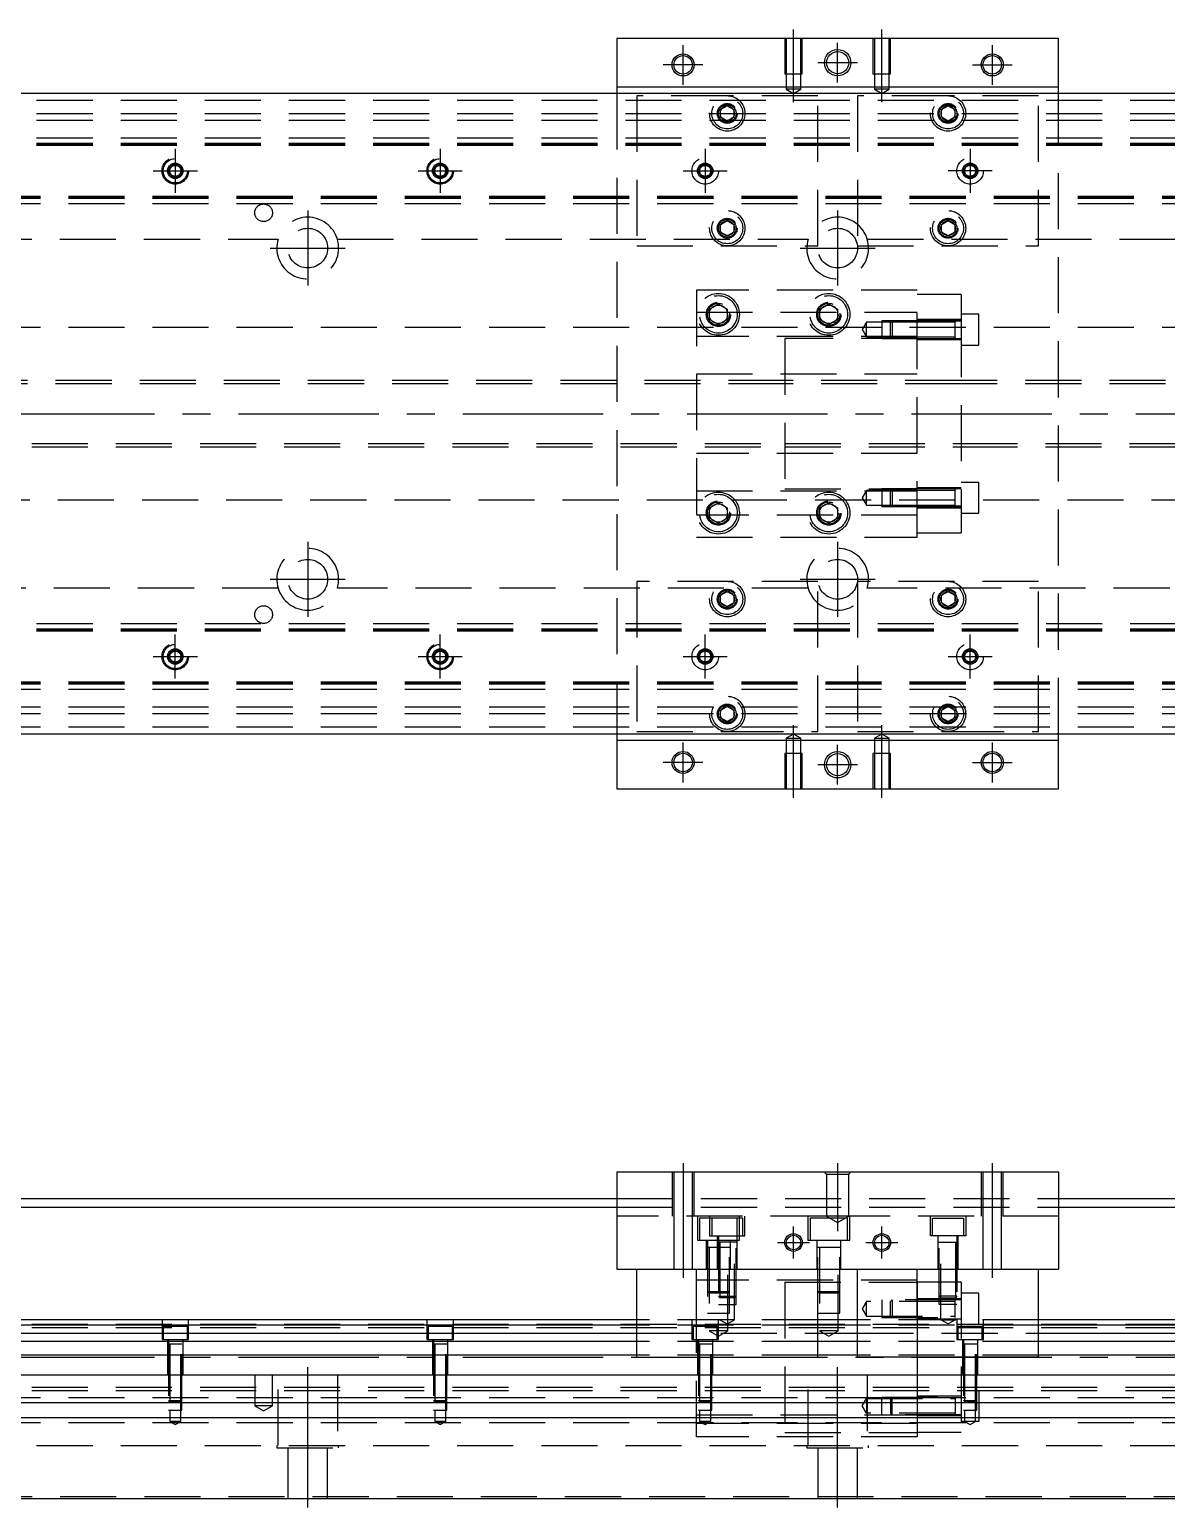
# Model space of a CAD drawing. Extents: x -13 to 1041, y -281 to 87.
# Drawn here: x 244 to 501.5, y -247.7 to 87 of the extents above; entities that cross this region are included whole.
import ezdxf

# ---------------------------------------------------------------- set-up
doc = ezdxf.new("R2010")
doc.units = 0
doc.linetypes.add('CENTER', pattern=[50.8, 31.75, -6.35, 6.35, -6.35])
doc.linetypes.add('DASHED', pattern=[19.05, 12.7, -6.35])
doc.layers.get('0').update_dxf_attribs({"linetype": 'CONTINUOUS'})
doc.layers.add('CENTER', color=1, linetype='CENTER')

msp = doc.modelspace()

# ---------------------------------------------------------------- linework, layer by layer
at = {"color": 7, "linetype": 'CONTINUOUS'}
for p, q in [((377, 85), (377, 74)), ((477, 85), (377, 85)), ((477, 74), (477, 85)), ((377, 74), (477, 74)), ((377, 74), (377, 72.5)), ((477, 72.5), (477, 74)), ((851, 72.5), (3, 72.5)), ((3, -72.5), (851, -72.5)), ((377, -72.5), (377, -74)), ((477, -74), (477, -72.5)), ((377, -74), (377, -85)), ((477, -74), (377, -74)), ((477, -85), (477, -74)), ((377, -85), (477, -85)), ((377, -171.72), (377, -193.72)), ((377, -171.72), (477, -171.72)), ((477, -171.72), (477, -193.72)), ((3, -177.72), (377, -177.72)), ((11, -179.72), (377, -179.72)), ((477, -177.72), (851, -177.72)), ((477, -179.72), (843, -179.72)), ((377, -193.72), (477, -193.72)), ((381.5, -213.72), (381.5, -193.72)), ((422.5, -213.72), (422.5, -193.72)), ((431.5, -213.72), (431.5, -193.72)), ((472.5, -213.72), (472.5, -193.72)), ((381.5, -205.22), (17, -205.22)), ((381.5, -206.472272), (17, -206.472272)), ((431.5, -205.22), (422.5, -205.22)), ((431.5, -206.472272), (422.5, -206.472272)), ((837, -205.22), (472.5, -205.22)), ((837, -206.472272), (472.5, -206.472272)), ((17, -208.24668), (381.5, -208.24668)), ((381.5, -210.143076), (17, -210.143076)), ((422.5, -208.24668), (431.5, -208.24668)), ((431.5, -210.143076), (422.5, -210.143076)), ((472.5, -208.24668), (837, -208.24668)), ((837, -210.143076), (472.5, -210.143076)), ((381.5, -213.197372), (17, -213.197372)), ((381.5, -213.72), (422.5, -213.72)), ((431.5, -213.197372), (422.5, -213.197372)), ((472.5, -213.72), (431.5, -213.72)), ((837, -213.197372), (472.5, -213.197372)), ((17, -217.72), (837, -217.72)), ((837, -224.02), (17, -224.02)), ((837, -227.42), (17, -227.42)), ((17, -245.72), (837, -245.72))]:
    msp.add_line(p, q, dxfattribs=at)
at = {"color": 3, "linetype": 'DASHED'}
for p, q in [((415.000006, 85), (415.000006, 77)), ((415.35, 85), (415.35, 77)), ((418.65, 77), (418.65, 85)), ((418.999994, 77), (418.999994, 85)), ((435.000006, 85), (435.000006, 77)), ((435.35, 85), (435.35, 77)), ((438.65, 77), (438.65, 85)), ((438.999994, 77), (438.999994, 85)), ((415.000006, 77), (418.999994, 77)), ((415.35, 77), (415.35, 73.5)), ((418.65, 73.5), (418.65, 77)), ((435.000006, 77), (438.999994, 77)), ((435.35, 77), (435.35, 73.5)), ((438.65, 73.5), (438.65, 77)), ((17, 71), (837, 71)), ((377, 72.5), (377, -72.5)), ((381.5, 72), (381.5, 38)), ((402, 72), (381.5, 72)), ((422.5, 72), (402, 72)), ((418.65, 73.5), (415.35, 73.5)), ((415.35, 73.5), (417, 72.547372)), ((417, 72.547372), (418.65, 73.5)), ((422.5, 38), (422.5, 72)), ((452, 72), (431.5, 72)), ((431.5, 72), (431.5, 38)), ((438.65, 73.5), (435.35, 73.5)), ((435.35, 73.5), (437, 72.547372)), ((437, 72.547372), (438.65, 73.5)), ((472.5, 72), (452, 72)), ((472.5, 38), (472.5, 72)), ((477, -72.5), (477, 72.5)), ((17, 68), (837, 68)), ((400, 68), (400.023172, 68.30356)), ((400.5, 68.866026), (402, 69.73205)), ((400.5, 67.133974), (400.5, 68.866026)), ((402, 66.26795), (400.5, 67.133974)), ((402, 69.73205), (403.5, 68.866026)), ((403.5, 67.133974), (402, 66.26795)), ((403.5, 68.866026), (403.5, 67.133974)), ((450.5, 68.866026), (452, 69.73205)), ((450.5, 67.133974), (450.5, 68.866026)), ((452, 66.26795), (450.5, 67.133974)), ((452, 69.73205), (453.5, 68.866026)), ((453.5, 67.133974), (452, 66.26795)), ((453.5, 68.866026), (453.5, 67.133974)), ((453.973226, 68.326156), (454, 68)), ((17, 66.5), (837, 66.5)), ((17, 62.5), (837, 62.5)), ((17, 61.247728), (837, 61.247728)), ((17, 61.1147), (837, 61.1147)), ((17, 61.1), (837, 61.1)), ((17, 60.8), (837, 60.8)), ((275.75, 55.721688), (277, 56.443376)), ((275.75, 54.278312), (275.75, 55.721688)), ((277, 53.556624), (275.75, 54.278312)), ((277, 56.443376), (278.25, 55.721688)), ((278.25, 54.278312), (277, 53.556624)), ((278.25, 55.721688), (278.25, 54.278312)), ((278.477374, 55.25955), (278.5, 55)), ((335.75, 55.721688), (337, 56.443376)), ((335.75, 54.278312), (335.75, 55.721688)), ((337, 53.556624), (335.75, 54.278312)), ((337, 56.443376), (338.25, 55.721688)), ((338.25, 54.278312), (337, 53.556624)), ((338.25, 55.721688), (338.25, 54.278312)), ((338.477374, 55.25955), (338.5, 55)), ((837, 49.2), (17, 49.2)), ((837, 48.9), (17, 48.9)), ((837, 48.8853), (17, 48.8853)), ((837, 48.752272), (17, 48.752272)), ((837, 47.5), (17, 47.5)), ((400.5, 42.866026), (402, 43.73205)), ((402, 43.73205), (403.5, 42.866026)), ((450.5, 42.866026), (452, 43.73205)), ((452, 43.73205), (453.5, 42.866026)), ((400.5, 41.133974), (400.5, 42.866026)), ((402, 40.26795), (400.5, 41.133974)), ((403.5, 41.133974), (402, 40.26795)), ((403.5, 42.866026), (403.5, 41.133974)), ((403.973226, 42.326156), (404, 42)), ((450.5, 41.133974), (450.5, 42.866026)), ((452, 40.26795), (450.5, 41.133974)), ((453.5, 41.133974), (452, 40.26795)), ((453.5, 42.866026), (453.5, 41.133974)), ((453.973226, 42.326156), (454, 42)), ((193.708204, 39.5), (300.291796, 39.5)), ((313.708204, 39.5), (420.291796, 39.5)), ((381.5, 38), (422.5, 38)), ((431.5, 38), (472.5, 38)), ((433.708204, 39.5), (540.291796, 39.5)), ((395, 28), (395, -28)), ((445, 28), (395, 28)), ((445, -28), (445, 28)), ((455, 27), (445, 27)), ((455, 27), (455, 20.976176)), ((398, 23.6547), (400, 24.809402)), ((398, 21.3453), (398, 23.6547)), ((400, 24.809402), (402, 23.6547)), ((402, 23.6547), (402, 21.3453)), ((423, 23.6547), (425, 24.809402)), ((423, 21.3453), (423, 23.6547)), ((425, 24.809402), (427, 23.6547)), ((427, 23.6547), (427, 21.3453)), ((395, 23), (445, 23)), ((400, 20.190598), (398, 21.3453)), ((402, 21.3453), (400, 20.190598)), ((402.483582, 22.786038), (402.5, 22.5)), ((425, 20.190598), (423, 21.3453)), ((427, 21.3453), (425, 20.190598)), ((427.483582, 22.786038), (427.5, 22.5)), ((433.5, 20.702558), (432.547372, 19.052558)), ((433.5, 17.402558), (433.5, 20.702558)), ((437, 20.702558), (433.5, 20.702558)), ((437, 21.052554), (437, 17.052564)), ((439.35, 21.052554), (437, 21.052554)), ((439, 20.702558), (437, 20.702558)), ((439.35, 21.052558), (439, 20.702558)), ((439, 17.402558), (439, 20.702558)), ((445, 20.702558), (439, 20.702558)), ((445, 20.702558), (439, 20.702558)), ((439.35, 21.052558), (439.35, 17.052558)), ((445, 21.052556), (439.35, 21.052558)), ((445, 21.052554), (439.35, 21.052554)), ((455, 21.302558), (445, 21.302558)), ((453.605, 21.052558), (445, 21.052556)), ((455, 20.976176), (445, 20.976176)), ((453.6, 20.702558), (445, 20.702558)), ((455, 21.052558), (453.595, 21.052558)), ((453.6, 17.052554), (453.6, 21.052564)), ((453.6, 17.052554), (453.6, 21.052564)), ((453.6, 20.702558), (453.6, 21.052564)), ((453.6, 20.836098), (453.6, 21.052558)), ((453.6, 21.052558), (453.6, 20.835892)), ((459, 22.552558), (455, 22.552558)), ((455, 20.976176), (455, -20.976176)), ((459, 15.552558), (459, 22.552558)), ((837, 19.5), (78.969694, 19.5)), ((445, 17.5), (395, 17.5)), ((415, 17), (415, -17)), ((445, 17), (415, 17)), ((432.547372, 19.052558), (433.5, 17.402558)), ((433.5, 17.402558), (437, 17.402558)), ((437, 17.402558), (439, 17.402558)), ((437, 17.052564), (439.35, 17.052564)), ((439, 17.402558), (445, 17.402558)), ((439, 17.402558), (439.35, 17.052558)), ((439, 17.402558), (445, 17.402558)), ((439.35, 17.052564), (445, 17.052564)), ((439.35, 17.052558), (445, 17.052562)), ((445, 17.402558), (453.6, 17.402558)), ((445, 17.052562), (453.605, 17.052558)), ((445, 16.802558), (455, 16.802558)), ((453.595, 17.052558), (455, 17.052558)), ((453.6, 17.052554), (453.6, 17.402558)), ((453.6, 17.269268), (453.6, 17.052558)), ((453.6, 17.052558), (453.6, 17.26902)), ((455, 15.552558), (459, 15.552558)), ((415, 7.5), (54, 7.5)), ((415, 6.75), (54, 6.75)), ((395, 9), (445, 9)), ((455, 7.5), (415, 7.5)), ((455, 7.499994), (415, 7.499994)), ((455, 6.75), (415, 6.75)), ((455, 6.75), (415, 6.75)), ((787.005, 7.5), (455, 7.5)), ((787, 6.75), (455, 6.75)), ((54, -6.75), (415, -6.75)), ((54, -7.5), (415, -7.5)), ((445, -9), (395, -9)), ((415, -6.75), (455, -6.75)), ((415, -6.75), (455, -6.75)), ((415, -7.499994), (455, -7.499994)), ((415, -7.5), (455, -7.5)), ((455, -6.75), (787, -6.75)), ((455, -7.5), (787.005, -7.5)), ((459, -15.552558), (455, -15.552558)), ((459, -22.552558), (459, -15.552558)), ((78.969694, -19.5), (837, -19.5)), ((395, -17.5), (445, -17.5)), ((415, -17), (445, -17)), ((433.5, -17.402558), (432.547372, -19.052558)), ((432.547372, -19.052558), (433.5, -20.702558)), ((433.5, -20.702558), (433.5, -17.402558)), ((437, -17.402558), (433.5, -17.402558)), ((437, -17.052564), (437, -21.052554)), ((439.35, -17.052564), (437, -17.052564)), ((439, -17.402558), (437, -17.402558)), ((439.35, -17.052558), (439, -17.402558)), ((439, -20.702558), (439, -17.402558)), ((445, -17.402558), (439, -17.402558)), ((445, -17.402558), (439, -17.402558)), ((439.35, -17.052558), (439.35, -21.052558)), ((445, -17.052562), (439.35, -17.052558)), ((445, -17.052564), (439.35, -17.052564)), ((455, -16.802558), (445, -16.802558)), ((453.605, -17.052558), (445, -17.052562)), ((453.6, -17.402558), (445, -17.402558)), ((455, -17.052558), (453.595, -17.052558)), ((453.6, -21.052564), (453.6, -17.052554)), ((453.6, -21.051878), (453.6, -17.052554)), ((453.6, -17.26902), (453.6, -17.052558)), ((453.6, -17.052558), (453.6, -17.269226)), ((445, -23), (395, -23)), ((398, -21.3453), (400, -20.190598)), ((398, -23.6547), (398, -21.3453)), ((400, -20.190598), (402, -21.3453)), ((402, -21.3453), (402, -23.6547)), ((402.483582, -22.213962), (402.5, -22.5)), ((422.5, -22.5), (422.518502, -22.196412)), ((423, -21.3453), (425, -20.190598)), ((423, -23.6547), (423, -21.3453)), ((425, -20.190598), (427, -21.3453)), ((427, -21.3453), (427, -23.6547)), ((433.5, -20.702558), (437, -20.702558)), ((437, -20.702558), (439, -20.702558)), ((437, -21.052554), (439.35, -21.052554)), ((439, -20.702558), (445, -20.702558)), ((439, -20.702558), (439.35, -21.052558)), ((439, -20.702558), (445, -20.702558)), ((439.35, -21.052554), (445, -21.052554)), ((439.35, -21.052558), (445, -21.052556)), ((445, -20.702558), (453.6, -20.702558)), ((455, -20.976176), (445, -20.976176)), ((445, -21.052556), (453.605, -21.052558)), ((445, -21.302558), (455, -21.302558)), ((453.595, -21.052558), (455, -21.052558)), ((453.6, -20.83585), (453.6, -21.052558)), ((453.6, -21.052558), (453.6, -20.836098)), ((453.6, -21.052564), (453.6, -21.051878)), ((455, -20.976176), (455, -27)), ((455, -22.552558), (459, -22.552558)), ((400, -24.809402), (398, -23.6547)), ((402, -23.6547), (400, -24.809402)), ((425, -24.809402), (423, -23.6547)), ((427, -23.6547), (425, -24.809402)), ((395, -28), (445, -28)), ((445, -27), (455, -27)), ((300.291796, -39.5), (193.708204, -39.5)), ((420.291796, -39.5), (313.708204, -39.5)), ((381.5, -38), (381.5, -72)), ((422.5, -38), (381.5, -38)), ((422.5, -72), (422.5, -38)), ((431.5, -38), (431.5, -72)), ((472.5, -38), (431.5, -38)), ((540.291796, -39.5), (433.708204, -39.5)), ((472.5, -72), (472.5, -38)), ((400.5, -41.133974), (402, -40.26795)), ((400.5, -42.866026), (400.5, -41.133974)), ((402, -43.73205), (400.5, -42.866026)), ((402, -40.26795), (403.5, -41.133974)), ((403.5, -42.866026), (402, -43.73205)), ((403.5, -41.133974), (403.5, -42.866026)), ((403.973226, -41.673844), (404, -42)), ((450, -42), (450.030168, -41.653934)), ((450.5, -41.133974), (452, -40.26795)), ((450.5, -42.866026), (450.5, -41.133974)), ((452, -43.73205), (450.5, -42.866026)), ((452, -40.26795), (453.5, -41.133974)), ((453.5, -42.866026), (452, -43.73205)), ((453.5, -41.133974), (453.5, -42.866026)), ((17, -47.5), (837, -47.5)), ((17, -48.752272), (837, -48.752272)), ((17, -48.8853), (837, -48.8853)), ((17, -48.9), (837, -48.9)), ((17, -49.2), (837, -49.2)), ((275.5, -55), (275.52041, -54.75339)), ((275.75, -54.278312), (277, -53.556624)), ((275.75, -55.721688), (275.75, -54.278312)), ((277, -56.443376), (275.75, -55.721688)), ((277, -53.556624), (278.25, -54.278312)), ((278.25, -55.721688), (277, -56.443376)), ((278.25, -54.278312), (278.25, -55.721688)), ((335.5, -55), (335.52041, -54.75339)), ((335.75, -54.278312), (337, -53.556624)), ((335.75, -55.721688), (335.75, -54.278312)), ((337, -56.443376), (335.75, -55.721688)), ((337, -53.556624), (338.25, -54.278312)), ((338.25, -55.721688), (337, -56.443376)), ((338.25, -54.278312), (338.25, -55.721688)), ((837, -60.8), (17, -60.8)), ((837, -61.1), (17, -61.1)), ((837, -61.1147), (17, -61.1147)), ((837, -61.247728), (17, -61.247728)), ((837, -62.5), (17, -62.5)), ((837, -66.5), (17, -66.5)), ((400.5, -67.133974), (402, -66.26795)), ((402, -66.26795), (403.5, -67.133974)), ((450.5, -67.133974), (452, -66.26795)), ((452, -66.26795), (453.5, -67.133974)), ((837, -68), (17, -68)), ((400, -68), (400.023172, -67.69644)), ((400.5, -68.866026), (400.5, -67.133974)), ((402, -69.73205), (400.5, -68.866026)), ((403.5, -68.866026), (402, -69.73205)), ((403.5, -67.133974), (403.5, -68.866026)), ((450.5, -68.866026), (450.5, -67.133974)), ((452, -69.73205), (450.5, -68.866026)), ((453.5, -68.866026), (452, -69.73205)), ((453.5, -67.133974), (453.5, -68.866026)), ((453.973226, -67.673844), (454, -68)), ((837, -71), (17, -71)), ((381.5, -72), (402, -72)), ((402, -72), (422.5, -72)), ((417, -72.547372), (415.35, -73.5)), ((415.35, -73.5), (417, -73.5)), ((415.35, -73.5), (415.35, -77)), ((418.65, -73.5), (417, -72.547372)), ((417, -73.5), (418.65, -73.5)), ((418.65, -77), (418.65, -73.5)), ((431.5, -72), (452, -72)), ((437, -72.547372), (435.35, -73.5)), ((435.35, -73.5), (437, -73.5)), ((435.35, -73.5), (435.35, -77)), ((438.65, -73.5), (437, -72.547372)), ((437, -73.5), (438.65, -73.5)), ((438.65, -77), (438.65, -73.5)), ((452, -72), (472.5, -72)), ((418.999994, -77), (415.000006, -77)), ((415.000006, -77), (415.000006, -85)), ((415.35, -77), (415.35, -85)), ((418.65, -85), (418.65, -77)), ((418.999994, -85), (418.999994, -77)), ((438.999994, -77), (435.000006, -77)), ((435.000006, -77), (435.000006, -85)), ((435.35, -77), (435.35, -85)), ((438.65, -85), (438.65, -77)), ((438.999994, -85), (438.999994, -77)), ((389.500006, -171.72), (389.500006, -181.72)), ((389.9, -171.72), (389.9, -181.72)), ((394.1, -181.72), (394.1, -171.72)), ((394.499994, -181.72), (394.499994, -171.72)), ((424.5, -172.22), (424, -171.72)), ((424.5, -172.22), (424.5, -181.72)), ((424.5, -172.22), (429.5, -172.22)), ((429.5, -172.22), (430, -171.72)), ((429.5, -181.72), (429.5, -172.22)), ((459.500006, -171.72), (459.500006, -181.72)), ((459.9, -171.72), (459.9, -181.72)), ((464.1, -181.72), (464.1, -171.72)), ((464.499994, -181.72), (464.499994, -171.72)), ((377, -177.72), (477, -177.72)), ((377, -179.72), (477, -179.72)), ((424.5, -181.72), (377, -181.72)), ((389.9, -181.72), (389.9, -193.72)), ((394.1, -193.72), (394.1, -181.72)), ((395.25, -181.72), (395.25, -187.22)), ((404.25, -182.22), (395.75, -182.22)), ((395.75, -182.22), (395.75, -187.22)), ((398, -181.72), (398, -186.22)), ((405.5, -182.22), (398.5, -182.22)), ((398.5, -182.22), (398.5, -186.22)), ((404.25, -187.22), (404.25, -182.22)), ((404.75, -187.22), (404.75, -181.72)), ((405.5, -186.22), (405.5, -182.22)), ((406, -186.22), (406, -181.72)), ((420.25, -181.72), (420.25, -187.22)), ((429.25, -182.22), (420.75, -182.22)), ((420.75, -182.22), (420.75, -187.22)), ((429.5, -181.72), (424.5, -181.72)), ((424.5, -181.72), (427, -183.163376)), ((427, -183.163376), (429.5, -181.72)), ((429.25, -187.22), (429.25, -182.22)), ((477, -181.72), (429.5, -181.72)), ((429.75, -187.22), (429.75, -181.72)), ((448, -186.22), (448, -181.72)), ((448.5, -182.22), (455.5, -182.22)), ((448.5, -186.22), (448.5, -182.22)), ((455.5, -182.22), (455.5, -186.22)), ((456, -181.72), (456, -186.22)), ((459.9, -181.72), (459.9, -193.72)), ((464.1, -193.72), (464.1, -181.72)), ((395.25, -187.22), (404.75, -187.22)), ((397.25, -187.22), (397.25, -193.72)), ((397.500006, -187.22), (397.500006, -203.72)), ((398, -186.22), (406, -186.22)), ((399.75, -186.22), (399.75, -193.72)), ((399.999972, -186.22), (400.000006, -201.72)), ((402.499994, -203.72), (402.499994, -187.22)), ((402.75, -193.72), (402.75, -187.22)), ((403.999994, -201.72), (404.000028, -186.22)), ((404.25, -193.72), (404.25, -186.22)), ((420.25, -187.22), (429.75, -187.22)), ((422.25, -187.22), (422.25, -193.72)), ((422.500006, -203.72), (422.500006, -187.22)), ((427.499994, -203.72), (427.499994, -187.22)), ((427.75, -193.72), (427.75, -187.22)), ((456, -186.22), (448, -186.22)), ((449.75, -193.72), (449.75, -186.22)), ((450.000006, -201.72), (449.999972, -186.22)), ((454.000028, -186.22), (453.999994, -201.72)), ((454.25, -186.22), (454.25, -193.72)), ((402.500006, -188.82), (397.499994, -188.82)), ((397.9, -188.82), (397.9, -207.72)), ((404.25, -187.62), (399.999994, -187.62)), ((400.35, -187.62), (400.35, -205.22)), ((402.1, -207.72), (402.1, -188.82)), ((403.65, -205.22), (403.65, -187.62)), ((427.500006, -188.82), (422.499994, -188.82)), ((422.9, -188.82), (422.9, -207.72)), ((427.1, -207.72), (427.1, -188.82)), ((449.75, -187.62), (454.000006, -187.62)), ((450.35, -205.22), (450.35, -187.62)), ((453.65, -187.62), (453.65, -205.22)), ((395, -205.22), (395, -193.72)), ((445, -205.22), (445, -193.72)), ((445, -196.22), (395, -196.22)), ((415, -196.72), (415, -230.72)), ((415, -196.72), (445, -196.72)), ((455, -196.72), (445, -196.72)), ((445, -196.72), (445, -230.72)), ((455, -196.72), (455, -230.72)), ((397.5, -198.82), (400, -198.82)), ((397.5, -198.82), (397.9, -199.22)), ((400, -199.22), (397.9, -199.22)), ((400, -198.82), (400.35, -198.82)), ((400.35, -199.22), (400, -199.22)), ((400, -199.87), (404, -199.87)), ((400, -199.87), (400.35, -200.22)), ((400.35, -198.82), (402.5, -198.82)), ((402.1, -199.22), (400.35, -199.22)), ((403.65, -200.22), (400.35, -200.22)), ((402.1, -199.22), (402.5, -198.82)), ((403.65, -200.22), (404, -199.87)), ((422.5, -198.82), (427.5, -198.82)), ((422.5, -198.82), (422.9, -199.22)), ((427.1, -199.22), (422.9, -199.22)), ((427.1, -199.22), (427.5, -198.82)), ((455, -200.719975), (437, -200.720006)), ((437, -200.720006), (437, -204.719994)), ((439.35, -200.72), (439, -201.07)), ((439.35, -200.72), (439.35, -204.72)), ((455, -200.47), (445, -200.47)), ((454, -199.87), (450, -199.87)), ((450.35, -200.22), (450, -199.87)), ((450.35, -200.22), (453.65, -200.22)), ((453.6, -204.720006), (453.6, -200.719994)), ((454, -199.87), (453.65, -200.22)), ((459, -199.22), (455, -199.22)), ((459, -205.22), (459, -199.22)), ((397.500006, -203.72), (402.499994, -203.72)), ((400.000006, -201.72), (403.999994, -201.72)), ((422.500006, -203.72), (427.499994, -203.72)), ((433.5, -201.07), (432.547372, -202.72)), ((432.547372, -202.72), (433.5, -204.37)), ((433.5, -204.37), (433.5, -201.07)), ((453.6, -201.07), (433.5, -201.07)), ((439, -204.37), (439, -201.07)), ((453.999994, -201.72), (450.000006, -201.72)), ((54, -206.22), (787, -206.22)), ((54, -206.97), (787, -206.97)), ((274, -205.22), (274, -209.72)), ((279.75, -206.72), (274.25, -206.72)), ((274.25, -206.72), (274.25, -209.72)), ((279.75, -209.72), (279.75, -206.72)), ((280, -209.72), (280, -205.22)), ((334, -205.22), (334, -209.72)), ((339.75, -206.72), (334.25, -206.72)), ((334.25, -206.72), (334.25, -209.72)), ((339.75, -209.72), (339.75, -206.72)), ((340, -209.72), (340, -205.22)), ((422.5, -205.22), (381.5, -205.22)), ((422.5, -206.472272), (381.5, -206.472272)), ((394, -205.22), (394, -209.72)), ((399.75, -206.72), (394.25, -206.72)), ((394.25, -206.72), (394.25, -209.72)), ((395, -231.72), (395, -205.22)), ((399.75, -209.72), (399.75, -206.72)), ((400, -209.72), (400, -205.22)), ((403.65, -205.22), (400.35, -205.22)), ((400.35, -205.22), (402, -206.172628)), ((402, -206.172628), (403.65, -205.22)), ((472.5, -205.22), (431.5, -205.22)), ((472.5, -206.472272), (431.5, -206.472272)), ((433.5, -204.37), (453.6, -204.37)), ((437, -204.719994), (455, -204.720025)), ((439, -204.37), (439.35, -204.72)), ((445, -204.97), (455, -204.97)), ((445, -205.22), (445, -231.72)), ((450.35, -205.22), (453.65, -205.22)), ((452, -206.172628), (450.35, -205.22)), ((453.65, -205.22), (452, -206.172628)), ((454, -205.22), (454, -209.72)), ((459.75, -206.72), (454.25, -206.72)), ((454.25, -206.72), (454.25, -209.72)), ((455, -206.22), (459, -206.22)), ((459, -206.22), (459, -205.22)), ((459.75, -209.72), (459.75, -206.72)), ((460, -209.72), (460, -205.22)), ((274, -209.72), (280, -209.72)), ((275.25, -209.72), (275.25, -217.72)), ((278.500006, -210.72), (275.499994, -210.72)), ((275.500006, -209.72), (275.500006, -225.72)), ((275.75, -210.72), (275.75, -225.72)), ((278.25, -225.72), (278.25, -210.72)), ((278.499994, -225.72), (278.499994, -209.72)), ((278.75, -217.72), (278.75, -209.72)), ((334, -209.72), (340, -209.72)), ((335.25, -209.72), (335.25, -217.72)), ((338.500006, -210.72), (335.499994, -210.72)), ((335.500006, -209.72), (335.500006, -225.72)), ((335.75, -210.72), (335.75, -225.72)), ((338.25, -225.72), (338.25, -210.72)), ((338.499994, -225.72), (338.499994, -209.72)), ((338.75, -217.72), (338.75, -209.72)), ((381.5, -208.24668), (422.5, -208.24668)), ((422.5, -210.143076), (381.5, -210.143076)), ((394, -209.72), (400, -209.72)), ((395.25, -209.72), (395.25, -217.72)), ((398.500006, -210.72), (395.499994, -210.72)), ((395.500006, -209.72), (395.500006, -225.72)), ((395.75, -210.72), (395.75, -225.72)), ((402.1, -207.72), (397.9, -207.72)), ((397.9, -207.72), (400, -208.932436)), ((398.25, -225.72), (398.25, -210.72)), ((398.499994, -225.72), (398.499994, -209.72)), ((398.75, -217.72), (398.75, -209.72)), ((400, -208.932436), (402.1, -207.72)), ((427.1, -207.72), (422.9, -207.72)), ((422.9, -207.72), (425, -208.932436)), ((425, -208.932436), (427.1, -207.72)), ((431.5, -208.24668), (472.5, -208.24668)), ((472.5, -210.143076), (431.5, -210.143076)), ((454, -209.72), (460, -209.72)), ((455.25, -209.72), (455.25, -217.72)), ((458.500006, -210.72), (455.499994, -210.72)), ((455.500006, -209.72), (455.500006, -225.72)), ((455.75, -210.72), (455.75, -225.72)), ((458.25, -225.72), (458.25, -210.72)), ((458.499994, -225.72), (458.499994, -209.72)), ((458.75, -217.72), (458.75, -209.72)), ((422.5, -213.197372), (381.5, -213.197372)), ((472.5, -213.197372), (431.5, -213.197372)), ((54, -220.47), (787, -220.47)), ((295, -217.72), (295, -224.72)), ((299, -224.72), (299, -217.72)), ((300.291796, -233.72), (300.291796, -217.72)), ((313.708204, -217.72), (313.708204, -233.72)), ((420.291796, -233.72), (420.291796, -217.72)), ((433.708204, -217.72), (433.708204, -233.72)), ((837, -222.87), (17, -222.87)), ((54, -221.22), (787, -221.22)), ((275.5, -223.47), (278.5, -223.47)), ((275.5, -223.47), (275.75, -223.72)), ((278.25, -223.72), (275.75, -223.72)), ((278.25, -223.72), (278.5, -223.47)), ((335.5, -223.47), (338.5, -223.47)), ((335.5, -223.47), (335.75, -223.72)), ((338.25, -223.72), (335.75, -223.72)), ((338.25, -223.72), (338.5, -223.47)), ((395.5, -223.47), (398.5, -223.47)), ((395.5, -223.47), (395.75, -223.72)), ((398.25, -223.72), (395.75, -223.72)), ((398.25, -223.72), (398.5, -223.47)), ((432.547372, -224.72), (433.5, -223.07)), ((433.5, -223.07), (433.5, -226.37)), ((433.5, -223.07), (453.6, -223.07)), ((437, -222.720006), (455, -222.719975)), ((437, -226.719994), (437, -222.720006)), ((439, -223.07), (439.35, -222.72)), ((439, -223.07), (439, -226.37)), ((439.35, -226.72), (439.35, -222.72)), ((445, -222.47), (455, -222.47)), ((453.6, -222.719994), (453.6, -226.720006)), ((455, -221.22), (459, -221.22)), ((455.5, -223.47), (458.5, -223.47)), ((455.5, -223.47), (455.75, -223.72)), ((458.25, -223.72), (455.75, -223.72)), ((458.25, -223.72), (458.5, -223.47)), ((459, -221.22), (459, -222.22)), ((459, -222.22), (459, -228.22)), ((275.500006, -225.72), (278.499994, -225.72)), ((275.75, -225.72), (275.75, -228.22)), ((278.25, -228.22), (278.25, -225.72)), ((299, -224.72), (295, -224.72)), ((295, -224.72), (297, -225.8747)), ((297, -225.8747), (299, -224.72)), ((335.500006, -225.72), (338.499994, -225.72)), ((335.75, -225.72), (335.75, -228.22)), ((338.25, -228.22), (338.25, -225.72)), ((395, -226.72), (445, -226.72)), ((395.500006, -225.72), (398.499994, -225.72)), ((395.75, -225.72), (395.75, -228.22)), ((398.25, -228.22), (398.25, -225.72)), ((433.5, -226.37), (432.547372, -224.72)), ((453.6, -226.37), (433.5, -226.37)), ((455, -226.720025), (437, -226.719994)), ((439.35, -226.72), (439, -226.37)), ((455, -226.97), (445, -226.97)), ((455.500006, -225.72), (458.499994, -225.72)), ((455.75, -225.72), (455.75, -228.22)), ((458.25, -228.22), (458.25, -225.72)), ((837, -228.57), (17, -228.57)), ((278.25, -228.22), (275.75, -228.22)), ((275.75, -228.22), (277, -228.941688)), ((277, -228.941688), (278.25, -228.22)), ((338.25, -228.22), (335.75, -228.22)), ((335.75, -228.22), (337, -228.941688)), ((337, -228.941688), (338.25, -228.22)), ((445, -228.728332), (395, -228.728332)), ((398.25, -228.22), (395.75, -228.22)), ((395.75, -228.22), (397, -228.941688)), ((397, -228.941688), (398.25, -228.22)), ((415, -230.72), (445, -230.72)), ((455, -230.72), (445, -230.72)), ((459, -228.22), (455, -228.22)), ((458.25, -228.22), (455.75, -228.22)), ((455.75, -228.22), (457, -228.941688)), ((457, -228.941688), (458.25, -228.22)), ((17, -233.72), (837, -233.72)), ((300, -233.72), (300, -234.22)), ((300, -234.22), (314, -234.22)), ((302.5, -234.22), (302.5, -245.72)), ((311.5, -245.72), (311.5, -234.22)), ((314, -234.22), (314, -233.72)), ((445, -231.72), (395, -231.72)), ((420, -233.72), (420, -234.22)), ((420, -234.22), (434, -234.22)), ((422.5, -234.22), (422.5, -245.72)), ((431.5, -245.72), (431.5, -234.22)), ((434, -234.22), (434, -233.72)), ((79.499994, -245.22), (837, -245.22))]:
    msp.add_line(p, q, dxfattribs=at)
at = {"color": 3, "linetype": 'CONTINUOUS'}
for centre, radius in [((392, 79), 2.5), ((462, 79), 2.5), ((392, -79), 2.5), ((462, -79), 2.5), ((417, -187.72), 2), ((437, -187.72), 2)]:
    msp.add_circle(centre, radius, dxfattribs=at)
at = {"color": 7, "linetype": 'CONTINUOUS'}
for centre, radius in [((392, 79), 2.1), ((427, 79.5), 3), ((427, 79.5), 2.5), ((462, 79), 2.1), ((392, -79), 2.1), ((427, -79.5), 3), ((462, -79), 2.1), ((427, -79.5), 2.5), ((417, -187.72), 1.65), ((437, -187.72), 1.65)]:
    msp.add_circle(centre, radius, dxfattribs=at)
at = {"color": 3, "linetype": 'DASHED'}
for centre, radius in [((402, 68), 4), ((402, 68), 3.5), ((452, 68), 4), ((452, 68), 3.5), ((402, 68), 2.25), ((402, 68), 2), ((452, 68), 2.25), ((452, 68), 2), ((277, 55), 3), ((277, 55), 2.75), ((337, 55), 3), ((337, 55), 2.75), ((397, 55), 3), ((457, 55), 3), ((277, 55), 1.75), ((277, 55), 1.5), ((277, 55), 1.25), ((337, 55), 1.75), ((337, 55), 1.5), ((337, 55), 1.25), ((397, 55), 1.75), ((397, 55), 1.5), ((397, 55), 1.25), ((457, 55), 1.75), ((457, 55), 1.5), ((457, 55), 1.25), ((297, 45.5), 2), ((402, 42), 4), ((402, 42), 3.5), ((402, 42), 2.25), ((402, 42), 2), ((402, 42), 1.65), ((452, 42), 4), ((452, 42), 3.5), ((452, 42), 2.25), ((452, 42), 2), ((452, 42), 1.65), ((307, 37.5), 4.5), ((427, 37.5), 4.5), ((400, 22.5), 4.75), ((425, 22.5), 4.75), ((400, 22.5), 4.25), ((400, 22.5), 2.75), ((400, 22.5), 2.5), ((400, 22.5), 2.1), ((425, 22.5), 4.25), ((425, 22.5), 2.75), ((425, 22.5), 2.5), ((425, 22.5), 2.1), ((400, -22.5), 4.75), ((400, -22.5), 4.25), ((400, -22.5), 2.75), ((400, -22.5), 2.5), ((425, -22.5), 4.75), ((425, -22.5), 4.25), ((425, -22.5), 2.75), ((425, -22.5), 2.5), ((400, -22.5), 2.1), ((425, -22.5), 2.1), ((307, -37.5), 4.5), ((427, -37.5), 4.5), ((402, -42), 4), ((402, -42), 3.5), ((402, -42), 2.25), ((402, -42), 2), ((452, -42), 4), ((452, -42), 3.5), ((452, -42), 2.25), ((452, -42), 2), ((297, -45.5), 2), ((402, -42), 1.65), ((452, -42), 1.65), ((277, -55), 3), ((277, -55), 2.75), ((277, -55), 1.75), ((277, -55), 1.5), ((337, -55), 3), ((337, -55), 2.75), ((337, -55), 1.75), ((337, -55), 1.5), ((397, -55), 3), ((397, -55), 1.75), ((397, -55), 1.5), ((457, -55), 3), ((457, -55), 1.75), ((457, -55), 1.5), ((277, -55), 1.25), ((337, -55), 1.25), ((397, -55), 1.25), ((457, -55), 1.25), ((402, -68), 4), ((402, -68), 3.5), ((402, -68), 2.25), ((402, -68), 2), ((452, -68), 4), ((452, -68), 3.5), ((452, -68), 2.25), ((452, -68), 2)]:
    msp.add_circle(centre, radius, dxfattribs=at)
for centre, radius, start, end in [((402, 68), 1.65, 155.380023, 180), ((402, 68), 1.65, 180, 204.619977), ((402, 68), 1.65, 144.619977, 155.380023), ((402, 68), 1.65, 204.619977, 215.380023), ((402, 68), 1.65, 95.380023, 144.619977), ((402, 68), 1.65, 215.380023, 264.619977), ((402, 68), 1.65, 84.619977, 95.380023), ((402, 68), 1.65, 35.380023, 84.619977), ((402, 68), 1.65, 275.380023, 324.619977), ((402, 68), 1.65, 24.619977, 35.380023), ((402, 68), 1.65, 324.619977, 335.380023), ((402, 68), 1.65, 335.380023, 24.619977), ((452, 68), 1.65, 155.380023, 180), ((452, 68), 1.65, 180, 204.619977), ((452, 68), 1.65, 144.619977, 155.380023), ((452, 68), 1.65, 204.619977, 215.380023), ((452, 68), 1.65, 95.380023, 144.619977), ((452, 68), 1.65, 215.380023, 264.619977), ((452, 68), 1.65, 84.619977, 95.380023), ((452, 68), 1.65, 35.380023, 84.619977), ((452, 68), 1.65, 275.380023, 324.619977), ((452, 68), 1.65, 24.619977, 35.380023), ((452, 68), 1.65, 324.619977, 335.380023), ((452, 68), 1.65, 335.380023, 24.619977), ((402, 68), 1.65, 264.619977, 275.380023), ((452, 68), 1.65, 264.619977, 275.380023), ((307, 37.5), 7, 16.60155, 163.39845), ((427, 37.5), 7, 16.60155, 163.39845), ((307, 37.5), 7, 163.39845, 16.60155), ((427, 37.5), 7, 163.39845, 16.60155), ((307, -37.5), 7, 343.39845, 196.60155), ((427, -37.5), 7, 343.39845, 196.60155), ((307, -37.5), 7, 196.60155, 343.39845), ((427, -37.5), 7, 196.60155, 343.39845), ((402, -68), 1.65, 95.380023, 144.619977), ((402, -68), 1.65, 84.619977, 95.380023), ((402, -68), 1.65, 35.380023, 84.619977), ((452, -68), 1.65, 95.380023, 144.619977), ((452, -68), 1.65, 84.619977, 95.380023), ((452, -68), 1.65, 35.380023, 84.619977), ((402, -68), 1.65, 155.380023, 180), ((402, -68), 1.65, 180, 204.619977), ((402, -68), 1.65, 144.619977, 155.380023), ((402, -68), 1.65, 204.619977, 215.380023), ((402, -68), 1.65, 215.380023, 264.619977), ((402, -68), 1.65, 264.619977, 275.380023), ((402, -68), 1.65, 275.380023, 324.619977), ((402, -68), 1.65, 24.619977, 35.380023), ((402, -68), 1.65, 324.619977, 335.380023), ((402, -68), 1.65, 335.380023, 24.619977), ((452, -68), 1.65, 155.380023, 180), ((452, -68), 1.65, 180, 204.619977), ((452, -68), 1.65, 144.619977, 155.380023), ((452, -68), 1.65, 204.619977, 215.380023), ((452, -68), 1.65, 215.380023, 264.619977), ((452, -68), 1.65, 264.619977, 275.380023), ((452, -68), 1.65, 275.380023, 324.619977), ((452, -68), 1.65, 24.619977, 35.380023), ((452, -68), 1.65, 324.619977, 335.380023), ((452, -68), 1.65, 335.380023, 24.619977)]:
    msp.add_arc(centre, radius, start, end, dxfattribs=at)
at = {"layer": 'CENTER', "color": 1, "linetype": 'CENTER'}
for p, q in [((417, 70.547372), (417, 87)), ((427, 75), (427, 84)), ((437, 70.547372), (437, 87)), ((392, 74.5), (392, 83.5)), ((462, 83.5), (462, 74.5)), ((396.5, 79), (387.5, 79)), ((431.5, 79.5), (422.5, 79.5)), ((457.5, 79), (466.5, 79)), ((277, 60), (277, 50)), ((337, 60), (337, 50)), ((397, 60), (397, 50)), ((457, 60), (457, 50)), ((272, 55), (282, 55)), ((332, 55), (342, 55)), ((392, 55), (402, 55)), ((462, 55), (452, 55)), ((307, 46), (307, 29)), ((427, 46), (427, 29)), ((298.5, 37.5), (315.5, 37.5)), ((418.5, 37.5), (435.5, 37.5)), ((-13.447893, 0), (894.546148, 0)), ((307, -29), (307, -46)), ((427, -29), (427, -46)), ((298.5, -37.5), (315.5, -37.5)), ((418.5, -37.5), (435.5, -37.5)), ((277, -60), (277, -50)), ((337, -60), (337, -50)), ((397, -60), (397, -50)), ((457, -60), (457, -50)), ((272, -55), (282, -55)), ((332, -55), (342, -55)), ((392, -55), (402, -55)), ((452, -55), (462, -55)), ((417, -87), (417, -70.547372)), ((437, -87), (437, -70.547372)), ((392, -83.5), (392, -74.5)), ((427, -84), (427, -75)), ((462, -74.5), (462, -83.5)), ((396.5, -79), (387.5, -79)), ((431.5, -79.5), (422.5, -79.5)), ((457.5, -79), (466.5, -79)), ((392, -169.72), (392, -195.72)), ((427, -169.72), (427, -185.163376)), ((462, -169.72), (462, -195.72)), ((417, -191.37), (417, -184.07)), ((437, -191.37), (437, -184.07)), ((413.35, -187.72), (420.65, -187.72)), ((433.35, -187.72), (440.65, -187.72)), ((-13.447893, -213.72), (894.546148, -213.72)), ((307, -247.72), (307, -215.72)), ((427, -247.72), (427, -215.72))]:
    msp.add_line(p, q, dxfattribs=at)

doc.saveas('drawing.dxf')
